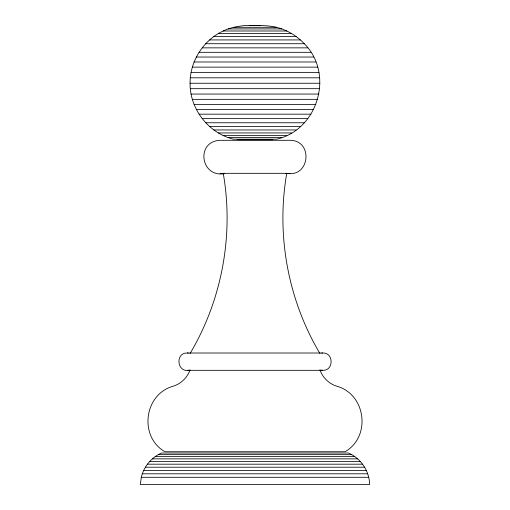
<?xml version="1.0" encoding="UTF-8"?>
<svg xmlns="http://www.w3.org/2000/svg" width="510" height="510" viewBox="0 0 510 510"><rect width="100%" height="100%" fill="white"/><g stroke="black" fill="none" stroke-linecap="round" stroke-linejoin="round"><path stroke-width="0.76" d="M190.071 83.245C189.892 61.347 203.311 40.175 223.195 30.995C229.742 27.744 236.952 26.507 244.143 25.589C256.721 25.691 269.733 24.461 281.781 28.911C290.305 32.034 298.057 37.134 304.298 43.72C334.426 73.721 318.1 129.974 276.586 139.179L233.414 139.179C208.475 133.123 189.707 108.904 190.071 83.245L319.929 83.245M141.283 477.29L140.352 484.5L369.648 484.5C369.387 471.042 360.831 458.299 348.457 453.027L161.542 453.027C151.483 457.374 143.775 466.612 141.283 477.29L368.717 477.29M224.706 173.591C200.666 178.137 195.304 141.55 220.02 140.295L289.98 140.295C313.554 140.403 309.901 177.773 286.754 173.323C276.006 234.81 287.984 299.848 319.929 353.475M190.071 369.852C187.419 377.585 180.942 383.845 173.126 386.236C144.005 394.281 138.701 436.783 164.953 451.745L345.047 451.745C371.299 436.783 365.995 394.281 336.874 386.236C329.058 383.845 322.581 377.585 319.929 369.852M190.071 353.475C222.016 299.848 233.994 234.81 223.246 173.323L220.02 173.591M189.191 370.107C177.047 373.301 174.834 352.435 187.38 353.009L322.62 353.009C333.929 352.346 333.929 370.987 322.62 370.324L187.38 370.324M321.708 353.073L322.62 353.009M249.575 25.5L260.425 25.5M233.414 27.304L276.586 27.304M228.219 28.911L281.781 28.911M223.195 30.995L286.805 30.995M218.388 33.545L291.612 33.545M213.849 36.529L296.151 36.529M209.604 39.933L300.396 39.933M205.702 43.72L304.298 43.72M202.17 47.857L307.83 47.857M199.047 52.313L310.953 52.313M196.356 57.037L313.644 57.037M194.119 61.99L315.881 61.99M192.359 67.135L317.641 67.135M191.091 72.426L318.909 72.426M190.326 77.807L319.674 77.807M190.326 88.676L319.674 88.676M191.091 94.057L318.909 94.057M192.359 99.348L317.641 99.348M194.119 104.493L315.881 104.493M196.356 109.446L313.644 109.446M199.047 114.176L310.953 114.176M202.17 118.626L307.83 118.626M205.702 122.763L304.298 122.763M209.604 126.55L300.396 126.55M213.849 129.954L296.151 129.954M218.388 132.944L291.612 132.944M223.195 135.488L286.805 135.488M228.219 137.579L281.781 137.579M237.214 139.734L272.786 139.734M223.246 173.323L286.754 173.323M285.294 173.591L289.98 173.591M158.285 454.646L351.715 454.646M155.212 456.597L354.788 456.597M152.356 458.853L357.644 458.853M149.749 461.397L360.251 461.397M147.416 464.189L362.584 464.189M145.382 467.211L364.618 467.211M143.673 470.424L366.327 470.424M142.303 473.796L367.697 473.796M187.38 353.009L188.292 353.073M322.62 370.324L320.809 370.107"/></g></svg>
